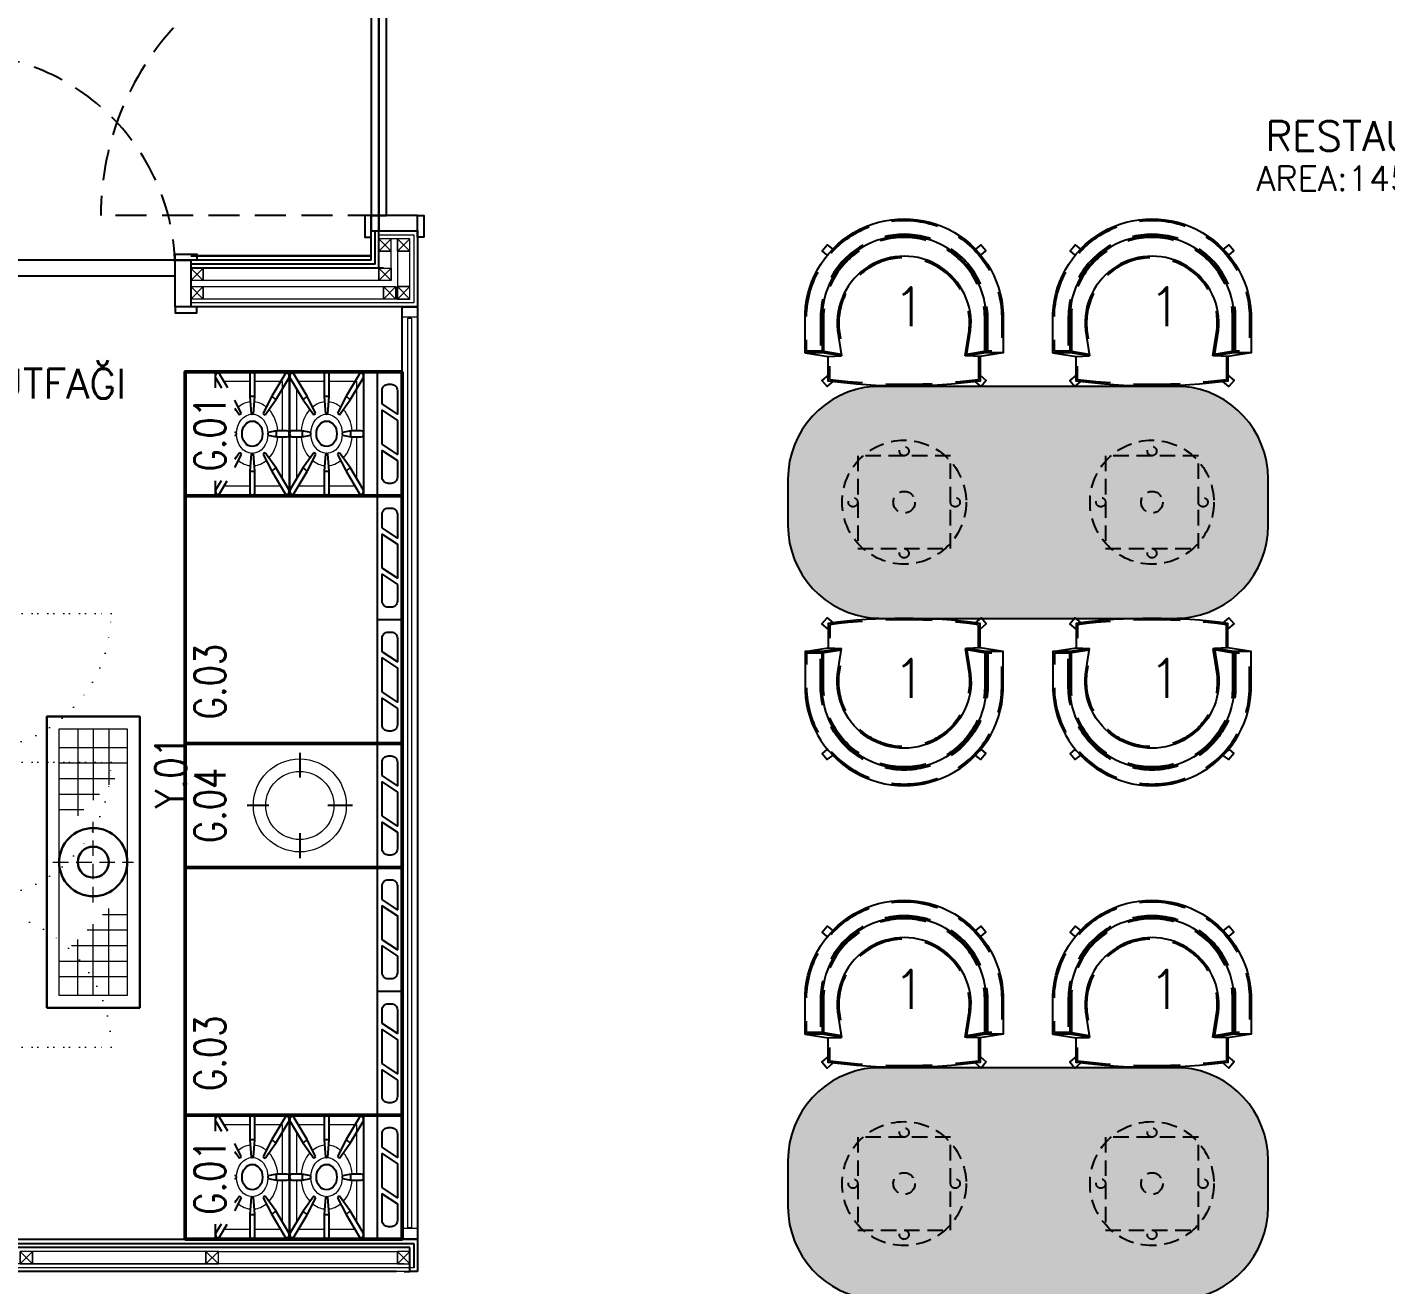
# Model space of a CAD drawing. Extents: x 820 to 5791, y 1495 to 5010.
# Drawn here: x 3320.1 to 3758.7, y 3832.5 to 4238.6 of the extents above; entities that cross this region are included whole.
import ezdxf
from ezdxf.enums import TextEntityAlignment as Align

# ---------------------------------------------------------------- set-up
doc = ezdxf.new("R2010")
doc.units = 0
doc.header["$LTSCALE"] = 20
for name, pattern in [('( Hidden )', [0.375, 0.25, -0.125]), ('DASHED2', [0.375, 0.25, -0.125]), ('DOT', [0.25, 0, -0.25]), ('HIDDEN', [0.375, 0.25, -0.125]), ('HIDDENX2', [0.75, 0.5, -0.25])]:
    doc.linetypes.add(name, pattern=pattern)
doc.layers.get('0').update_dxf_attribs({"linetype": 'CONTINUOUS', "lineweight": 15})
for name, color, linetype, lineweight in [('-DWG_ANA', 7, 'CONTINUOUS', 50), ('-DWG_DETAY1', 7, 'CONTINUOUS', 25), ('-DWG_DETAY2', 7, 'CONTINUOUS', 15), ('-DWG_DETAY4', 7, 'DOT', 18), ('0_V_Dim_int', 183, 'CONTINUOUS', 9), ('2_V_Wall_Gypsumboard', 41, 'CONTINUOUS', 15), ('3_V_Profile_Metal', 141, 'CONTINUOUS', 15), ('NO', 7, 'CONTINUOUS', 30), ('PLAN', 253, 'CONTINUOUS', 15), ('yerizg-a', 7, 'CONTINUOUS', 30), ('yerizg-b', 7, 'CONTINUOUS', 9)]:
    doc.layers.add(name, color=color, linetype=linetype, lineweight=lineweight)
for name, color, linetype in [('0_YKA_Hidden', 9, 'HIDDEN'), ('2_V_Wall_Gypsumboard_Green', 102, 'CONTINUOUS'), ('3-OPN-XDR', 3, 'CONTINUOUS'), ('4_V_Wall_Ceramic', 171, 'CONTINUOUS'), ('6-YKA-FABRIC', 145, 'CONTINUOUS'), ('6_V_MARBLE', 210, 'CONTINUOUS'), ('6_YKA_Furniture_Fixed', 42, 'CONTINUOUS'), ('Alan', 102, 'CONTINUOUS'), ('BL-G', 102, 'CONTINUOUS'), ('BL-H', 210, 'CONTINUOUS'), ('BL-Y', 144, 'CONTINUOUS'), ('Oda', 7, 'CONTINUOUS'), ('V_KAPLAMA_01', 71, 'CONTINUOUS'), ('YRNO', 7, 'CONTINUOUS')]:
    doc.layers.add(name, color=color, linetype=linetype)
doc.layers.add('_00_TT_AREA', color=140, linetype='CONTINUOUS', plot=False)
doc.layers.add('V_ALAN', color=222, linetype='CONTINUOUS', lineweight=5, plot=False)
doc.styles.add('ROMANS', font='romans.shx', dxfattribs={"width": 0.8})
doc.styles.get("Standard").update_dxf_attribs({"font": 'txttw.shx'})

# ---------------------------------------------------------------- blocks, each defined once
blk = doc.blocks.new('S5 PLAN')
at = {"layer": '6-YKA-FABRIC', "flags": 128}
for points in [[(2094.17, -663.62), (2087.86, -662.59), (2082.36, -662.59), (2082.36, -652.05, -1.022187), (2146.36, -652.05), (2146.36, -662.59), (2140.86, -662.59), (2134.54, -663.62)], [(2140.86, -662.59), (2140.86, -651.92, 1.021757), (2087.86, -651.92), (2087.86, -662.59)], [(2134.54, -663.62), (2135.82, -655.43, 1.117816), (2092.88, -655.37), (2094.17, -663.62)], [(2138.87, -663.79), (2138.87, -671.71, -0.066351), (2089.84, -671.71), (2089.84, -663.79)]]:
    blk.add_lwpolyline(points, format="xyb", dxfattribs=at)
at = {"layer": '6-YKA-FABRIC', "linetype": '( Hidden )', "ltscale": 3, "flags": 128}
for points in [[(2094.09, -663.1), (2087.9, -662.09), (2082.86, -662.09), (2082.86, -652.05, -1.022473), (2145.86, -652.05), (2145.86, -662.09), (2140.82, -662.09), (2134.46, -663.13)], [(2141.36, -662.59), (2141.36, -651.92, 1.0214), (2087.36, -651.92), (2087.36, -662.59)], [(2140.36, -662.59), (2140.36, -651.92, 1.022127), (2088.36, -651.92), (2088.36, -662.59)], [(2134.54, -663.62), (2134.05, -663.54), (2135.32, -655.37, 1.117522), (2093.38, -655.31), (2094.66, -663.54), (2094.17, -663.62)], [(2138.37, -663.79), (2138.37, -671.27, -0.065205), (2090.34, -671.27), (2090.34, -663.79)]]:
    blk.add_lwpolyline(points, format="xyb", dxfattribs=at)
at = {"layer": '6-YKA-FABRIC', "flags": 128}
for points in [[(2082.36, -662.59), (2089.84, -663.79), (2094.17, -663.62)], [(2146.36, -662.59), (2138.87, -663.79), (2134.54, -663.62)]]:
    blk.add_lwpolyline(points, dxfattribs=at)
at = {"layer": '6_YKA_Furniture_Fixed'}
for points in [[(2089.56, -631.1), (2087.95, -629.66), (2089.55, -627.75), (2091.33, -629.11)], [(2139.15, -631.1), (2140.76, -629.66), (2139.16, -627.75), (2137.38, -629.11)], [(2089.84, -669.83), (2087.83, -671.52), (2089.5, -673.51), (2091.45, -671.87)], [(2138.87, -669.83), (2140.89, -671.52), (2139.21, -673.51), (2137.26, -671.87)]]:
    blk.add_lwpolyline(points, dxfattribs=at)
blk = doc.blocks.new('M7_2_PLAN')
at = {"layer": '6_V_MARBLE'}
h = blk.add_hatch(dxfattribs=at)
h.set_pattern_fill('AR-CONC', color=256, scale=0.03)
h.set_pattern_definition([(50, (-4233.82, 4306.0044), (5.46554, -0.4781726), [0.5715, -6.2865]), (355, (-4233.82, 4306.0044), (-1.057303, 5.731705), [0.4572, -5.029218]), (100.45144, (-4233.3645, 4305.9646), (4.408237, 5.253533), [0.4857, -5.342707]), (46.1842, (-4233.82, 4307.5284), (8.132371, -1.26127), [0.85725, -9.42975]), (96.63556, (-4233.142, 4307.423), (7.122124, 7.422784), [0.72855, -8.014068]), (351.18415, (-4233.82, 4307.5284), (7.122124, 7.422784), [0.6858, -7.543792]), (21, (-4233.058, 4307.1474), (4.548432, -3.067956), [0.5715, -6.2865]), (326, (-4233.058, 4307.1474), (1.854061, 5.525639), [0.4572, -5.0292]), (71.45145, (-4232.679, 4306.892), (6.402493, 2.457683), [0.4857, -5.342698]), (37.5, (-4233.82, 4306.0044), (0.0926581, 2.5366512), [0, -4.96824, 0, -5.1054, 0, -5.04825]), (7.5, (-4233.82, 4306.0044), (2.0045899, 3.0054172), [0, -2.91084, 0, -4.85394, 0, -1.92405]), (327.5, (-4235.5192, 4306.0044), (4.0677179, -0.1718623), [0, -1.905, 0, -5.9436, 0, -7.8867]), (317.5, (-4236.2812, 4306.0044), (4.4438754, 0.7627947), [0, -2.4765, 0, -3.94716, 0, -5.6007])])
edge = h.paths.add_edge_path()
edge.add_line((-1368.9, 3682.33), (-1368.9, 3667.33))
edge.add_arc((-1338.9, 3667.33), 30, 180, 265.2198)
edge.add_arc((-1338.9, 3667.33), 30, 265.2198, 270)
edge.add_line((-1338.9, 3637.33), (-1243.9, 3637.33))
edge.add_arc((-1243.9, 3667.33), 30, 270, 274.7802)
edge.add_arc((-1243.9, 3667.33), 30, 274.7802, 360)
edge.add_line((-1213.9, 3667.33), (-1213.9, 3682.33))
edge.add_arc((-1243.9, 3682.33), 30, 0, 85.2198)
edge.add_arc((-1243.9, 3682.33), 30, 85.2198, 90)
edge.add_line((-1243.9, 3712.33), (-1338.9, 3712.33))
edge.add_arc((-1338.9, 3682.33), 30, 90, 94.7802)
edge.add_arc((-1338.9, 3682.33), 30, 94.7802, 180)
at = {"layer": '0_YKA_Hidden'}
for points in [[(-1346.4, 3659.83), (-1316.4, 3659.83), (-1316.4, 3689.83), (-1346.4, 3689.83)], [(-1266.4, 3659.83), (-1236.4, 3659.83), (-1236.4, 3689.83), (-1266.4, 3689.83)]]:
    blk.add_lwpolyline(points, close=True, dxfattribs=at)
for centre, radius in [((-1331.4, 3674.83), 20), ((-1251.4, 3674.83), 20), ((-1331.4, 3691.33), 1.5), ((-1251.4, 3691.33), 1.5), ((-1347.9, 3674.83), 1.5), ((-1331.4, 3674.83), 3.5), ((-1314.9, 3674.83), 1.5), ((-1267.9, 3674.83), 1.5), ((-1251.4, 3674.83), 3.5), ((-1234.9, 3674.83), 1.5), ((-1331.4, 3658.33), 1.5), ((-1251.4, 3658.33), 1.5)]:
    blk.add_circle(centre, radius, dxfattribs=at)
at = {"layer": '6_V_MARBLE', "flags": 128}
for points in [[(-1341.4, 3712.22, 0.389983), (-1368.9, 3682.33), (-1368.9, 3667.33, 0.389983), (-1341.4, 3637.43, 0.389983)], [(-1341.4, 3712.22, -0.020861), (-1338.9, 3712.33), (-1243.9, 3712.33, -0.020861), (-1241.4, 3712.22)], [(-1241.4, 3637.43, 0.389983), (-1213.9, 3667.33), (-1213.9, 3682.33, 0.389983), (-1241.4, 3712.22)], [(-1341.4, 3637.43, 0.020861), (-1338.9, 3637.33), (-1243.9, 3637.33, 0.020861), (-1241.4, 3637.43)]]:
    blk.add_lwpolyline(points, format="xyb", dxfattribs=at)
blk = doc.blocks.new('*U84')
at = {"layer": '3-OPN-XDR', "color": 12, "linetype": 'HIDDENX2'}
blk.add_line((-100, -2.5), (-100, 87.5), dxfattribs=at)
at = {"layer": '3-OPN-XDR'}
for points in [[(-100, 0), (-100, 2), (-107, 2), (-107, 0)], [(-105, -15), (-100, -15), (-100, 0), (-105, 0)], [(-10, 0), (-10, 2), (-3, 2), (-3, 0)], [(-100, 0), (-100, -5), (-10, -5), (-10, 0)], [(-5, -15), (-10, -15), (-10, 0), (-5, 0)], [(-100, -15), (-100, -17), (-107, -17), (-107, -15)], [(-10, -15), (-10, -17), (-3, -17), (-3, -15)]]:
    blk.add_lwpolyline(points, close=True, dxfattribs=at)
at = {"layer": '3-OPN-XDR', "color": 12, "linetype": 'HIDDENX2'}
blk.add_arc((-100, -2.75), 90, 0, 90, dxfattribs=at)
blk = doc.blocks.new('*U328')
at = {"layer": '3-OPN-XDR', "color": 12, "linetype": 'HIDDENX2'}
blk.add_line((-100, -2.5), (-100, 67.5), dxfattribs=at)
at = {"layer": '3-OPN-XDR'}
for points in [[(-100, 0), (-100, 2), (-107, 2), (-107, 0)], [(-105, -15), (-100, -15), (-100, 0), (-105, 0)], [(-30, 0), (-30, 2), (-23, 2), (-23, 0)], [(-100, 0), (-100, -5), (-30, -5), (-30, 0)], [(-25, -15), (-30, -15), (-30, 0), (-25, 0)], [(-100, -15), (-100, -17), (-107, -17), (-107, -15)], [(-30, -15), (-30, -17), (-23, -17), (-23, -15)]]:
    blk.add_lwpolyline(points, close=True, dxfattribs=at)
at = {"layer": '3-OPN-XDR', "color": 12, "linetype": 'HIDDENX2'}
blk.add_arc((-100, -3.25), 70, 0, 90, dxfattribs=at)
blk = doc.blocks.new('7-og')
at = {"layer": '-DWG_DETAY1', "color": 0}
for p, q in [((-20, 11.66), (-20, -12.34)), ((19.96, 11.66), (-20, 11.66)), ((-19.16, 10.15), (-12.14, 5.94)), ((-10.94, 7.21), (-17.97, 11.42)), ((-1, 10.82), (-1, 7.52)), ((1, 10.82), (1, 10.82)), ((1, 7.52), (1, 10.82)), ((17.94, 11.45), (10.92, 7.23)), ((12.11, 5.95), (19.13, 10.17)), ((19.96, -12.34), (19.96, 11.66)), ((-10.94, 7.21), (-12.14, 5.94)), ((-12.14, 5.94), (-6.68, 3.19)), ((-6.13, 3.79), (-10.94, 7.21)), ((1, 7.52), (-1, 7.52)), ((-1, 7.52), (-0.46, 4.81)), ((0.46, 4.81), (1, 7.52)), ((10.92, 7.23), (6.1, 3.8)), ((6.65, 3.21), (12.11, 5.95)), ((12.11, 5.95), (10.92, 7.23)), ((-12.07, 0.46), (-18.95, 0.46)), ((-18.95, 0.46), (-18.95, 0.46)), ((-6.44, 0.03), (-12.07, 0.46)), ((-12.07, 0.46), (-12.07, -1.13)), ((12.07, 0.46), (6.44, 0.03)), ((12.07, -1.13), (12.07, 0.46)), ((18.95, 0.46), (12.07, 0.46)), ((-18.95, -1.13), (-12.07, -1.13)), ((-6.65, -3.89), (-12.11, -6.63)), ((-12.07, -1.13), (-6.44, -0.71)), ((6.44, -0.71), (12.07, -1.13)), ((12.14, -6.61), (6.68, -3.87)), ((12.07, -1.13), (18.95, -1.13)), ((18.95, -1.14), (18.95, -1.13)), ((-12.11, -6.63), (-19.13, -10.84)), ((-17.94, -12.12), (-10.92, -7.9)), ((-12.11, -6.63), (-10.92, -7.9)), ((-10.92, -7.9), (-6.1, -4.48)), ((-0.46, -5.49), (-1, -8.19)), ((-1, -8.19), (1, -8.19)), ((-1, -8.19), (-1, -11.49)), ((1, -8.19), (0.46, -5.49)), ((1, -11.49), (1, -8.19)), ((6.13, -4.46), (10.94, -7.89)), ((10.94, -7.89), (12.14, -6.61)), ((10.94, -7.89), (17.97, -12.1)), ((19.16, -10.82), (12.14, -6.61)), ((-20, -12.34), (19.96, -12.34)), ((-1, -11.49), (-1, -11.49))]:
    blk.add_line(p, q, dxfattribs=at)
for centre, major_axis, start_param, end_param in [((-18.57, 10.79), (0.997, 0), 0.926293, 4.067886), ((0, 10.82), (0.997, 0), 0, 3.141593), ((18.54, 10.81), (-0.997, 0), 2.213593, 5.355185), ((0, 5.52), (-0.999, 0), 1.089805, 2.051787), ((-18.95, -0.34), (0.997, 0), 1.570796, 4.712389), ((-7.11, 3.92), (0.999, 0), -1.125494, -0.163512), ((-7.32, -0.34), (-0.999, 0), 2.660602, 3.622584), ((7.09, 3.93), (-0.999, 0), 0.161805, 1.123787), ((7.32, -0.34), (-0.999, 0), -0.480991, 0.480991), ((18.95, -0.34), (0.997, 0), 4.712389, 7.853982), ((-7.09, -4.61), (-0.999, 0), 3.303398, 4.26538), ((7.11, -4.59), (0.999, 0), 2.016098, 2.97808), ((0, -6.2), (-0.999, 0), 4.231398, 5.19338), ((-18.54, -11.48), (-0.997, 0), -0.928, 2.213593), ((0, -11.49), (0.997, 0), 3.141593, 6.283185), ((18.57, -11.46), (0.997, 0), 4.067886, 7.209478)]:
    blk.add_ellipse(centre, major_axis=major_axis, ratio=0.8, start_param=start_param, end_param=end_param, dxfattribs=at)
blk.add_ellipse((0, -0.34), major_axis=(4.12, 0), ratio=0.8, dxfattribs=at)
at = {"layer": '-DWG_DETAY2', "color": 0}
for p, q in [((-17, 9.26), (-1, 9.26)), ((-17, 0.46), (-17, 9.26)), ((1, 9.26), (14.31, 9.26)), ((16.96, 8.87), (16.96, 0.46)), ((-17, -9.56), (-17, -1.14)), ((16.96, -1.14), (16.96, -9.5)), ((-1, -9.94), (-14.31, -9.94)), ((14.36, -9.94), (1, -9.94))]:
    blk.add_line(p, q, dxfattribs=at)
for major_axis, start_param, end_param in [((-10.32, 0), -1.474122, -0.705584), ((-6.32, 0), 3.141593, 9.424778), ((10.32, 0), 0.70879, 1.474122), ((-10.32, 0), -0.578691, -0.0803), ((10.32, 0), 0.0803, 0.58178), ((10.32, 0), 3.221892, 3.723372), ((10.32, 0), -0.578691, -0.0803), ((10.32, 0), 3.850383, 4.615714), ((-10.32, 0), 1.667471, 2.436009)]:
    blk.add_ellipse((0, -0.34), major_axis=major_axis, ratio=0.8, start_param=start_param, end_param=end_param, dxfattribs=at)
blk = doc.blocks.new('7_kG1')
at = {"layer": '-DWG_DETAY1', "color": 0}
for p, q in [((39.96, -36.34), (0, -36.34)), ((0, -36.34), (0, -60.34)), ((0.84, -37.85), (7.86, -42.06)), ((9.06, -40.79), (2.03, -36.58)), ((19, -37.18), (19, -40.48)), ((21, -40.48), (21, -37.18)), ((21, -37.18), (21, -37.18)), ((37.94, -36.55), (30.92, -40.77)), ((32.11, -42.05), (39.13, -37.83)), ((39.96, -60.34), (39.96, -36.34)), ((9.06, -40.79), (7.86, -42.06)), ((7.86, -42.06), (13.32, -44.81)), ((13.87, -44.21), (9.06, -40.79)), ((19, -40.48), (19.54, -43.19)), ((21, -40.48), (19, -40.48)), ((20.46, -43.19), (21, -40.48)), ((30.92, -40.77), (26.1, -44.2)), ((26.65, -44.79), (32.11, -42.05)), ((32.11, -42.05), (30.92, -40.77)), ((1.05, -47.54), (1.05, -47.54)), ((7.93, -47.54), (1.05, -47.54)), ((7.93, -47.54), (7.93, -49.13)), ((13.56, -47.97), (7.93, -47.54)), ((32.07, -47.54), (26.44, -47.97)), ((38.95, -47.54), (32.07, -47.54)), ((32.07, -49.13), (32.07, -47.54)), ((1.05, -49.13), (7.93, -49.13)), ((7.93, -49.13), (13.56, -48.71)), ((13.35, -51.89), (9.13, -54)), ((11.76, -54), (13.9, -52.48)), ((26.13, -52.46), (28.29, -54)), ((26.44, -48.71), (32.07, -49.13)), ((30.92, -54), (26.68, -51.87)), ((32.07, -49.13), (38.95, -49.13)), ((38.95, -49.14), (38.95, -49.13)), ((5.2, -56.24), (0.87, -58.84)), ((19.54, -53.49), (19.44, -54)), ((20.56, -54), (20.46, -53.49)), ((39.16, -58.82), (35.2, -56.45)), ((0, -60.34), (5.2, -60.34)), ((2.06, -60.12), (5.2, -58.23)), ((35.2, -58.44), (37.97, -60.1)), ((35.2, -60.34), (39.96, -60.34))]:
    blk.add_line(p, q, dxfattribs=at)
for centre, major_axis, start_param, end_param in [((1.43, -37.21), (0.997, 0), 0.926293, 4.067886), ((20, -37.18), (0.997, 0), 0, 3.141593), ((38.54, -37.19), (-0.997, 0), 2.213593, 5.355185), ((20, -42.48), (-0.999, 0), 1.089805, 2.051787), ((1.05, -48.34), (0.997, 0), 1.570796, 4.712389), ((12.89, -44.08), (0.999, 0), -1.125494, -0.163512), ((12.68, -48.34), (-0.999, 0), 2.660602, 3.622584), ((27.09, -44.07), (-0.999, 0), 0.161805, 1.123787), ((27.32, -48.34), (-0.999, 0), -0.480991, 0.480991), ((38.95, -48.34), (0.997, 0), 4.712389, 7.853982), ((12.91, -52.61), (-0.999, 0), 3.303398, 4.26538), ((27.11, -52.59), (0.999, 0), 2.016098, 2.97808), ((20, -54.2), (-0.999, 0), 4.231398, 5.19338), ((1.46, -59.48), (-0.997, 0), -0.928, 2.213593), ((38.57, -59.46), (0.997, 0), 4.067886, 7.209478)]:
    blk.add_ellipse(centre, major_axis=major_axis, ratio=0.8, start_param=start_param, end_param=end_param, dxfattribs=at)
blk.add_ellipse((20, -48.34), major_axis=(4.12, 0), ratio=0.8, dxfattribs=at)
at = {"layer": '-DWG_DETAY2', "color": 0}
for p, q in [((3, -47.54), (3, -38.74)), ((3, -38.74), (19, -38.74)), ((21, -38.74), (34.31, -38.74)), ((36.96, -39.13), (36.96, -47.54)), ((3, -57.56), (3, -49.14)), ((36.96, -49.14), (36.96, -57.5))]:
    blk.add_line(p, q, dxfattribs=at)
for major_axis, start_param, end_param in [((-10.32, 0), -0.578691, -0.0803), ((-10.32, 0), -1.474122, -0.705584), ((-6.32, 0), 3.141593, 9.424778), ((10.32, 0), 0.70879, 1.474122), ((10.32, 0), 0.0803, 0.58178), ((10.32, 0), 3.221892, 3.723372), ((10.32, 0), -0.578691, -0.0803), ((10.32, 0), 3.850383, 3.897119), ((-10.32, 0), 2.386067, 2.436009)]:
    blk.add_ellipse((20, -48.34), major_axis=major_axis, ratio=0.8, start_param=start_param, end_param=end_param, dxfattribs=at)
at = {"layer": '-DWG_DETAY1', "color": 0, "linetype": 'Continuous'}
blk.add_blockref('7-og', (20, -24), dxfattribs=at)
blk = doc.blocks.new('7_sr1')
at = {"layer": '-DWG_DETAY1', "color": 0, "linetype": 'Continuous'}
blk.add_line((0, -8), (40, -8), dxfattribs=at)
at = {"layer": '-DWG_DETAY1', "color": 0}
for points in [[(10.36, -6.46), (6, -6.46, -0.414214), (4, -4.46), (4, -3.5, -0.414214), (6, -1.5), (13.67, -1.5)], [(28.67, -1.5), (34, -1.5, -0.414214), (36, -3.5), (36, -4.46, -0.414214), (34, -6.46), (25.36, -6.46)]]:
    blk.add_lwpolyline(points, format="xyb", close=True, dxfattribs=at)
blk.add_lwpolyline([(23.36, -6.46), (12.36, -6.46), (15.67, -1.5), (26.67, -1.5)], close=True, dxfattribs=at)
blk = doc.blocks.new('7KG10 S')
at = {"layer": '-DWG_ANA', "color": 0}
blk.add_lwpolyline([(0, 0), (40, 0), (40, -70), (0, -70)], close=True, dxfattribs=at)
at = {"linetype": 'Continuous'}
for name in ['7_sr1', '7_kG1']:
    blk.add_blockref(name, (0, 0), dxfattribs=at)
at = {"layer": 'NO', "linetype": 'Continuous', "style": 'ROMANS', "width": 0.8}
blk.add_attdef('NO', text='', height=10, dxfattribs=at).set_placement((20, -62), align=Align.MIDDLE)
blk = doc.blocks.new('7_sr2')
at = {"layer": '-DWG_DETAY1', "color": 0, "linetype": 'Continuous'}
for p, q in [((40, -8), (40, 0)), ((0, -8), (40, -8)), ((40, -8), (80, -8))]:
    blk.add_line(p, q, dxfattribs=at)
at = {"layer": '-DWG_DETAY1', "color": 0}
for points in [[(10.36, -6.46), (6, -6.46, -0.414214), (4, -4.46), (4, -3.5, -0.414214), (6, -1.5), (13.67, -1.5)], [(28.67, -1.5), (34, -1.5, -0.414214), (36, -3.5), (36, -4.46, -0.414214), (34, -6.46), (25.36, -6.46)], [(50.36, -6.46), (46, -6.46, -0.414214), (44, -4.46), (44, -3.5, -0.414214), (46, -1.5), (53.67, -1.5)], [(68.67, -1.5), (74, -1.5, -0.414214), (76, -3.5), (76, -4.46, -0.414214), (74, -6.46), (65.36, -6.46)]]:
    blk.add_lwpolyline(points, format="xyb", close=True, dxfattribs=at)
for points in [[(23.36, -6.46), (12.36, -6.46), (15.67, -1.5), (26.67, -1.5)], [(63.36, -6.46), (52.36, -6.46), (55.67, -1.5), (66.67, -1.5)]]:
    blk.add_lwpolyline(points, close=True, dxfattribs=at)
blk = doc.blocks.new('7TN20 S')
at = {"layer": '-DWG_ANA', "color": 0}
blk.add_lwpolyline([(0, 0), (80, 0), (80, -70), (0, -70)], close=True, dxfattribs=at)
at = {"linetype": 'Continuous'}
blk.add_blockref('7_sr2', (0, 0), dxfattribs=at)
at = {"layer": 'NO', "linetype": 'Continuous', "style": 'ROMANS', "width": 0.8}
blk.add_attdef('NO', text='', height=10, dxfattribs=at).set_placement((60, -62), align=Align.MIDDLE)
blk = doc.blocks.new('7_oG1W')
at = {"layer": '-DWG_DETAY1', "color": 0, "linetype": 'Continuous'}
for p, q in [((20, -16), (20, -24)), ((3, -33), (11, -33)), ((29, -33), (37, -33)), ((20, -43), (20, -50))]:
    blk.add_line(p, q, dxfattribs=at)
at = {"layer": '-DWG_DETAY2', "color": 0, "linetype": 'Continuous', "ltscale": 0.05}
for radius in [15, 11]:
    blk.add_circle((20, -33), radius, dxfattribs=at)
blk = doc.blocks.new('7OG10W S')
at = {"layer": '-DWG_ANA', "color": 0}
blk.add_lwpolyline([(0, 0), (40, 0), (40, -70), (0, -70)], close=True, dxfattribs=at)
at = {"linetype": 'Continuous'}
for name in ['7_sr1', '7_oG1W']:
    blk.add_blockref(name, (0, 0), dxfattribs=at)
at = {"layer": 'NO', "linetype": 'Continuous', "style": 'ROMANS', "width": 0.8}
blk.add_attdef('NO', text='', height=10, dxfattribs=at).set_placement((20, -62), align=Align.MIDDLE)
blk = doc.blocks.new('SBN206')
at = {"layer": '-DWG_ANA', "color": 0}
blk.add_lwpolyline([(0, 0), (200, 0), (200, -60), (0, -60)], close=True, dxfattribs=at)
at = {"layer": '-DWG_DETAY1', "color": 0}
for points in [[(2, -61), (46, -61), (46, -65), (2, -65)], [(50, -61), (94, -61), (94, -65), (50, -65)], [(98, -61), (142, -61), (142, -65), (98, -65)]]:
    blk.add_lwpolyline(points, close=True, dxfattribs=at)
at = {"layer": '-DWG_DETAY4', "color": 0}
for points in [[(2, -65), (2, -109)], [(94, -65), (94, -109)], [(142, -65), (142, -109)]]:
    blk.add_lwpolyline(points, close=True, dxfattribs=at)
for centre, start, end in [((2, -65), 270, 0), ((94, -65), 180, 270), ((142, -65), 180, 270)]:
    blk.add_arc(centre, 44, start, end, dxfattribs=at)
at = {"layer": 'NO', "linetype": 'Continuous', "style": 'ROMANS', "width": 0.8}
blk.add_attdef('NO', text='', height=10, dxfattribs=at).set_placement((180, -50), align=Align.MIDDLE)
blk = doc.blocks.new('Y-SIFON')
at = {"layer": 'yerizg-a', "color": 0, "linetype": 'Continuous'}
blk.add_circle((0, 0), 11, dxfattribs=at)
at = {"layer": 'yerizg-b', "color": 0, "linetype": 'DASHED2'}
for points in [[(0, 13), (0, -13)], [(-13, 0), (13, 0)]]:
    blk.add_lwpolyline(points, dxfattribs=at)
blk = doc.blocks.new('1BS-SAK39A')
at = {"layer": 'yerizg-a', "color": 0}
blk.add_lwpolyline([(0, 0), (94, 0), (94, -30), (0, -30)], close=True, dxfattribs=at)
at = {"layer": 'yerizg-a', "color": 0, "linetype": 'Continuous'}
blk.add_circle((47, -15), 5, dxfattribs=at)
at = {"layer": 'yerizg-b', "color": 0}
for p, q in [((10, -26), (10, -4)), ((15, -4), (15, -26)), ((64, -4), (64, -12)), ((69, -4), (69, -17)), ((74, -4), (74, -22)), ((79, -26), (79, -4)), ((84, -4), (84, -26)), ((20, -26), (20, -8)), ((4, -10), (22, -10)), ((25, -26), (25, -13)), ((90, -10), (62, -10)), ((4, -15), (27, -15)), ((90, -15), (67, -15)), ((4, -20), (32, -20)), ((30, -26), (30, -18)), ((90, -20), (72, -20))]:
    blk.add_line(p, q, dxfattribs=at)
blk.add_lwpolyline([(4, -4), (90, -4), (90, -26), (4, -26)], close=True, dxfattribs=at)
at = {"layer": 'PLAN', "color": 0, "linetype": 'Continuous'}
blk.add_blockref('Y-SIFON', (47, -15), dxfattribs=at)
at = {"layer": 'YRNO', "linetype": 'Continuous', "style": 'ROMANS', "width": 0.8}
blk.add_attdef('YRNO', text='', height=10, dxfattribs=at).set_placement((76, -40), align=Align.MIDDLE)

msp = doc.modelspace()

# ---------------------------------------------------------------- linework, layer by layer
for p, q in [((3441.11, 4144.87), (3441.11, 3850.67)), ((3446.11, 4144.87), (3446.11, 3850.67))]:
    msp.add_line(p, q)
for points in [[(3446.11, 4144.87), (3442.71, 4144.87), (3442.71, 4144.87), (3441.11, 4144.87), (3441.11, 4148.27), (3442.71, 4148.27), (3442.71, 4148.27), (3446.11, 4148.27), (3446.11, 4144.87)], [(3443.01, 3850.97), (3443.01, 4144.57), (3444.21, 4144.57), (3444.21, 3850.97)], [(3443.01, 3850.97), (3444.21, 3850.97)], [(3446.11, 3850.67), (3442.71, 3850.67), (3442.71, 3850.67), (3441.11, 3850.67), (3441.11, 3847.27), (3442.71, 3847.27), (3442.71, 3847.27), (3446.11, 3847.27), (3446.11, 3850.67)]]:
    msp.add_lwpolyline(points)
at = {"layer": '2_V_Wall_Gypsumboard'}
for points in [[(3372.9, 4148.27), (3446.09, 4148.27, 0.414214), (3446.14, 4148.32), (3446.14, 4172.76), (3431.14, 4172.76)], [(3433.64, 4171.51), (3444.89, 4171.51), (3444.89, 4149.57, -0.414214), (3444.84, 4149.52), (3372.9, 4149.52)]]:
    msp.add_lwpolyline(points, format="xyb", dxfattribs=at)
for points in [[(3443.64, 4170.26), (3433.64, 4170.26)], [(3443.64, 4150.77), (3443.64, 4170.26)], [(3443.64, 4150.77), (3372.9, 4150.77)], [(3445.04, 3838.02), (3235.32, 3838.02)], [(3441.82, 3839.27), (3239.69, 3839.27)], [(3441.82, 3836.77), (3238.19, 3836.82)]]:
    msp.add_lwpolyline(points, dxfattribs=at)
at = {"layer": '2_V_Wall_Gypsumboard_Green'}
for points in [[(3431.14, 4163.27), (3431.14, 4172.76)], [(3432.39, 4162.02), (3432.39, 4172.76)], [(3433.64, 4160.77), (3433.64, 4172.76)], [(3431.14, 4163.27), (3372.9, 4163.27)], [(3432.39, 4162.02), (3372.9, 4162.02)], [(3435.14, 4160.77), (3372.9, 4160.77)], [(3432.39, 4160.77), (3432.39, 4160.77)], [(3443.64, 3845.77), (3238.19, 3845.77)], [(3443.64, 3844.52), (3238.19, 3844.52)]]:
    msp.add_lwpolyline(points, dxfattribs=at)
at = {"layer": '3_V_Profile_Metal'}
for points in [[(3437.64, 4170.26), (3433.64, 4170.26), (3433.64, 4166.26), (3437.64, 4166.26), (3437.64, 4170.26), (3433.64, 4166.26), (3433.64, 4170.26), (3437.64, 4166.26)], [(3443.64, 4170.26), (3439.64, 4170.26), (3439.64, 4166.26), (3443.64, 4166.26), (3443.64, 4170.26), (3439.64, 4166.26), (3439.64, 4170.26), (3443.64, 4166.26)], [(3372.9, 4160.77), (3376.9, 4160.77), (3376.9, 4156.77), (3372.9, 4156.77), (3372.9, 4160.77), (3376.9, 4156.77), (3376.9, 4160.77), (3372.9, 4156.77)], [(3433.64, 4160.77), (3437.64, 4160.77), (3437.64, 4156.77), (3433.64, 4156.77), (3433.64, 4160.77), (3437.64, 4156.77), (3437.64, 4160.77), (3433.64, 4156.77)], [(3372.9, 4154.77), (3376.9, 4154.77), (3376.9, 4150.77), (3372.9, 4150.77), (3372.9, 4154.77), (3376.9, 4150.77), (3376.9, 4154.77), (3372.9, 4150.77)], [(3435.14, 4154.77), (3439.14, 4154.77), (3439.14, 4150.77), (3435.14, 4150.77), (3435.14, 4154.77), (3439.14, 4150.77), (3439.14, 4154.77), (3435.14, 4150.77)], [(3443.64, 4154.77), (3439.64, 4154.77), (3439.64, 4150.77), (3443.64, 4150.77), (3443.64, 4154.77), (3439.64, 4150.77), (3439.64, 4154.77), (3443.64, 4150.77)], [(3321.82, 3843.27), (3317.82, 3843.27), (3317.82, 3839.27), (3321.82, 3839.27), (3321.82, 3843.27), (3317.82, 3839.27), (3317.82, 3843.27), (3321.82, 3839.27)], [(3381.82, 3843.27), (3377.82, 3843.27), (3377.82, 3839.27), (3381.82, 3839.27), (3381.82, 3843.27), (3377.82, 3839.27), (3377.82, 3843.27), (3381.82, 3839.27)], [(3443.64, 3843.27), (3439.64, 3843.27), (3439.64, 3839.27), (3443.64, 3839.27), (3443.64, 3843.27), (3439.64, 3839.27), (3439.64, 3843.27), (3443.64, 3839.27)]]:
    msp.add_lwpolyline(points, dxfattribs=at)
for points in [[(3433.64, 4160.77), (3437.64, 4160.77), (3437.64, 4166.26), (3433.64, 4166.26)], [(3439.64, 4154.77), (3443.64, 4154.77), (3443.64, 4166.26), (3439.64, 4166.26)], [(3433.64, 4160.77), (3433.64, 4156.77), (3376.9, 4156.77), (3376.9, 4160.77)], [(3435.14, 4154.77), (3435.14, 4150.77), (3376.9, 4150.77), (3376.9, 4154.77)], [(3321.82, 3843.27), (3321.82, 3839.27), (3377.82, 3839.27), (3377.82, 3843.27)], [(3439.64, 3843.27), (3439.64, 3839.27), (3381.82, 3839.27), (3381.82, 3843.27)]]:
    msp.add_lwpolyline(points, close=True, dxfattribs=at)
at = {"layer": '4_V_Wall_Ceramic'}
for points in [[(3431.14, 4164.77), (3372.9, 4164.77)], [(3238.19, 3847.27), (3446.09, 3847.27)]]:
    msp.add_lwpolyline(points, dxfattribs=at)
at = {"layer": '_00_TT_AREA'}
for p, q in [((3433.64, 4272.76), (3433.64, 4172.76)), ((3433.64, 4172.76), (3446.14, 4172.76)), ((3446.14, 4172.76), (3446.09, 4148.27)), ((3446.09, 4148.27), (3372.9, 4148.27)), ((3238.19, 3847.27), (3446.09, 3847.27)), ((3446.09, 3847.27), (3446.09, 3836.77)), ((3443.64, 3844.52), (3441.82, 3844.52)), ((3445.04, 3845.77), (3443.64, 3845.77)), ((3443.64, 3836.77), (3443.64, 3844.52)), ((3445.04, 3838.02), (3445.04, 3845.77)), ((3439.32, 3836.77), (3238.19, 3836.82)), ((3441.82, 3836.77), (3443.64, 3836.77)), ((3446.09, 3836.77), (3443.64, 3836.77))]:
    msp.add_line(p, q, dxfattribs=at)
msp.add_lwpolyline([(3372.9, 4164.76), (3431.14, 4164.76), (3431.14, 4172.76), (3433.64, 4172.76), (3433.64, 4272.76), (3431.14, 4272.76), (3431.14, 4412.18), (3403.39, 4412.18), (3403.39, 4482.18), (3252.69, 4482.18)], dxfattribs=at)
at = {"layer": 'BL-H', "color": 4, "linetype": 'Continuous'}
msp.add_lwpolyline([(3446.14, 4148.31), (3446.14, 3847.27), (3441.14, 3847.27), (3441.14, 4148.27)], close=True, dxfattribs=at)

# ---------------------------------------------------------------- block references
at = {"rotation": 90}
msp.add_blockref('*U84', (3431.14, 4277.76), dxfattribs=at)
msp.add_blockref('*U328', (3397.9, 4163.27))
at = {"layer": '0_V_Dim_int'}
for p in [(1488.83, 4796.01), (1568.83, 4796.01), (1488.83, 4576.01), (1568.83, 4576.01)]:
    msp.add_blockref('S5 PLAN', p, dxfattribs=at)
at = {"layer": '0_V_Dim_int', "xscale": -1, "rotation": 180}
for p in [(1488.83, 3374.34), (1568.83, 3374.34)]:
    msp.add_blockref('S5 PLAN', p, dxfattribs=at)
at = {"layer": 'BL-G', "linetype": 'Continuous'}
ref = msp.add_blockref('7KG10 S', (3441.11, 4127.27), dxfattribs=dict(at, rotation=270))
ref.add_attrib('NO', 'G.01', dxfattribs={"layer": 'NO', "linetype": 'Continuous', "height": 10, "rotation": 450, "style": 'ROMANS', "width": 0.8}).set_placement((3379.11, 4107.27), align=Align.MIDDLE)
at = {"layer": 'BL-G', "linetype": 'Continuous', "rotation": 90}
msp.add_blockref('SBN206', (3238.19, 3907.27), dxfattribs=at).add_auto_attribs({'NO': 'G.02'})
at = {"layer": 'BL-G', "linetype": 'Continuous'}
ref = msp.add_blockref('7TN20 S', (3441.11, 4087.27), dxfattribs=dict(at, rotation=270))
ref.add_attrib('NO', 'G.03', dxfattribs={"layer": 'NO', "linetype": 'Continuous', "height": 10, "rotation": 450, "style": 'ROMANS', "width": 0.8}).set_placement((3379.11, 4027.27), align=Align.MIDDLE)
ref = msp.add_blockref('7OG10W S', (3441.11, 4007.27), dxfattribs=dict(at, rotation=270))
ref.add_attrib('NO', 'G.04', dxfattribs={"layer": 'NO', "linetype": 'Continuous', "height": 10, "rotation": 450, "style": 'ROMANS', "width": 0.8}).set_placement((3379.11, 3987.27), align=Align.MIDDLE)
ref = msp.add_blockref('7TN20 S', (3441.11, 3967.27), dxfattribs=dict(at, rotation=270))
ref.add_attrib('NO', 'G.03', dxfattribs={"layer": 'NO', "linetype": 'Continuous', "height": 10, "rotation": 450, "style": 'ROMANS', "width": 0.8}).set_placement((3379.11, 3907.27), align=Align.MIDDLE)
ref = msp.add_blockref('7KG10 S', (3441.11, 3887.27), dxfattribs=dict(at, rotation=270))
ref.add_attrib('NO', 'G.01', dxfattribs={"layer": 'NO', "linetype": 'Continuous', "height": 10, "rotation": 450, "style": 'ROMANS', "width": 0.8}).set_placement((3379.11, 3867.27), align=Align.MIDDLE)
at = {"layer": 'BL-Y', "linetype": 'Continuous', "rotation": 90}
msp.add_blockref('1BS-SAK39A', (3326.42, 3921.96), dxfattribs=at).add_auto_attribs({'YRNO': 'Y.01'})
at = {"layer": 'V_ALAN'}
for p in [(4934.59, 410.35), (4934.59, 190.35)]:
    msp.add_blockref('M7_2_PLAN', p, dxfattribs=at)

# ---------------------------------------------------------------- texts
at = {"layer": 'Alan'}
msp.add_text('AREA:145.58 m²', height=8, dxfattribs=at).set_placement((3760.41, 4185.71), align=Align.CENTER)
at = {"layer": 'Oda'}
for s, p in [('RESTAURANT', (3759.51, 4198.62)), ('SHOW MUTFAĞI', (3304.57, 4118.66))]:
    msp.add_text(s, height=9.6, dxfattribs=at).set_placement(p, align=Align.CENTER)
at = {"layer": 'V_KAPLAMA_01', "char_height": 12.5, "attachment_point": 1}
for insert in [(3599.55, 4154.55), (3682.13, 4154.55), (3599.55, 4034.55), (3682.13, 4034.55), (3599.55, 3934.15), (3682.13, 3934.15)]:
    msp.add_mtext_dynamic_manual_height_columns('1', width=24.7366, gutter_width=12.5, heights=[0], dxfattribs=dict(at, insert=insert))

doc.saveas('drawing.dxf')
